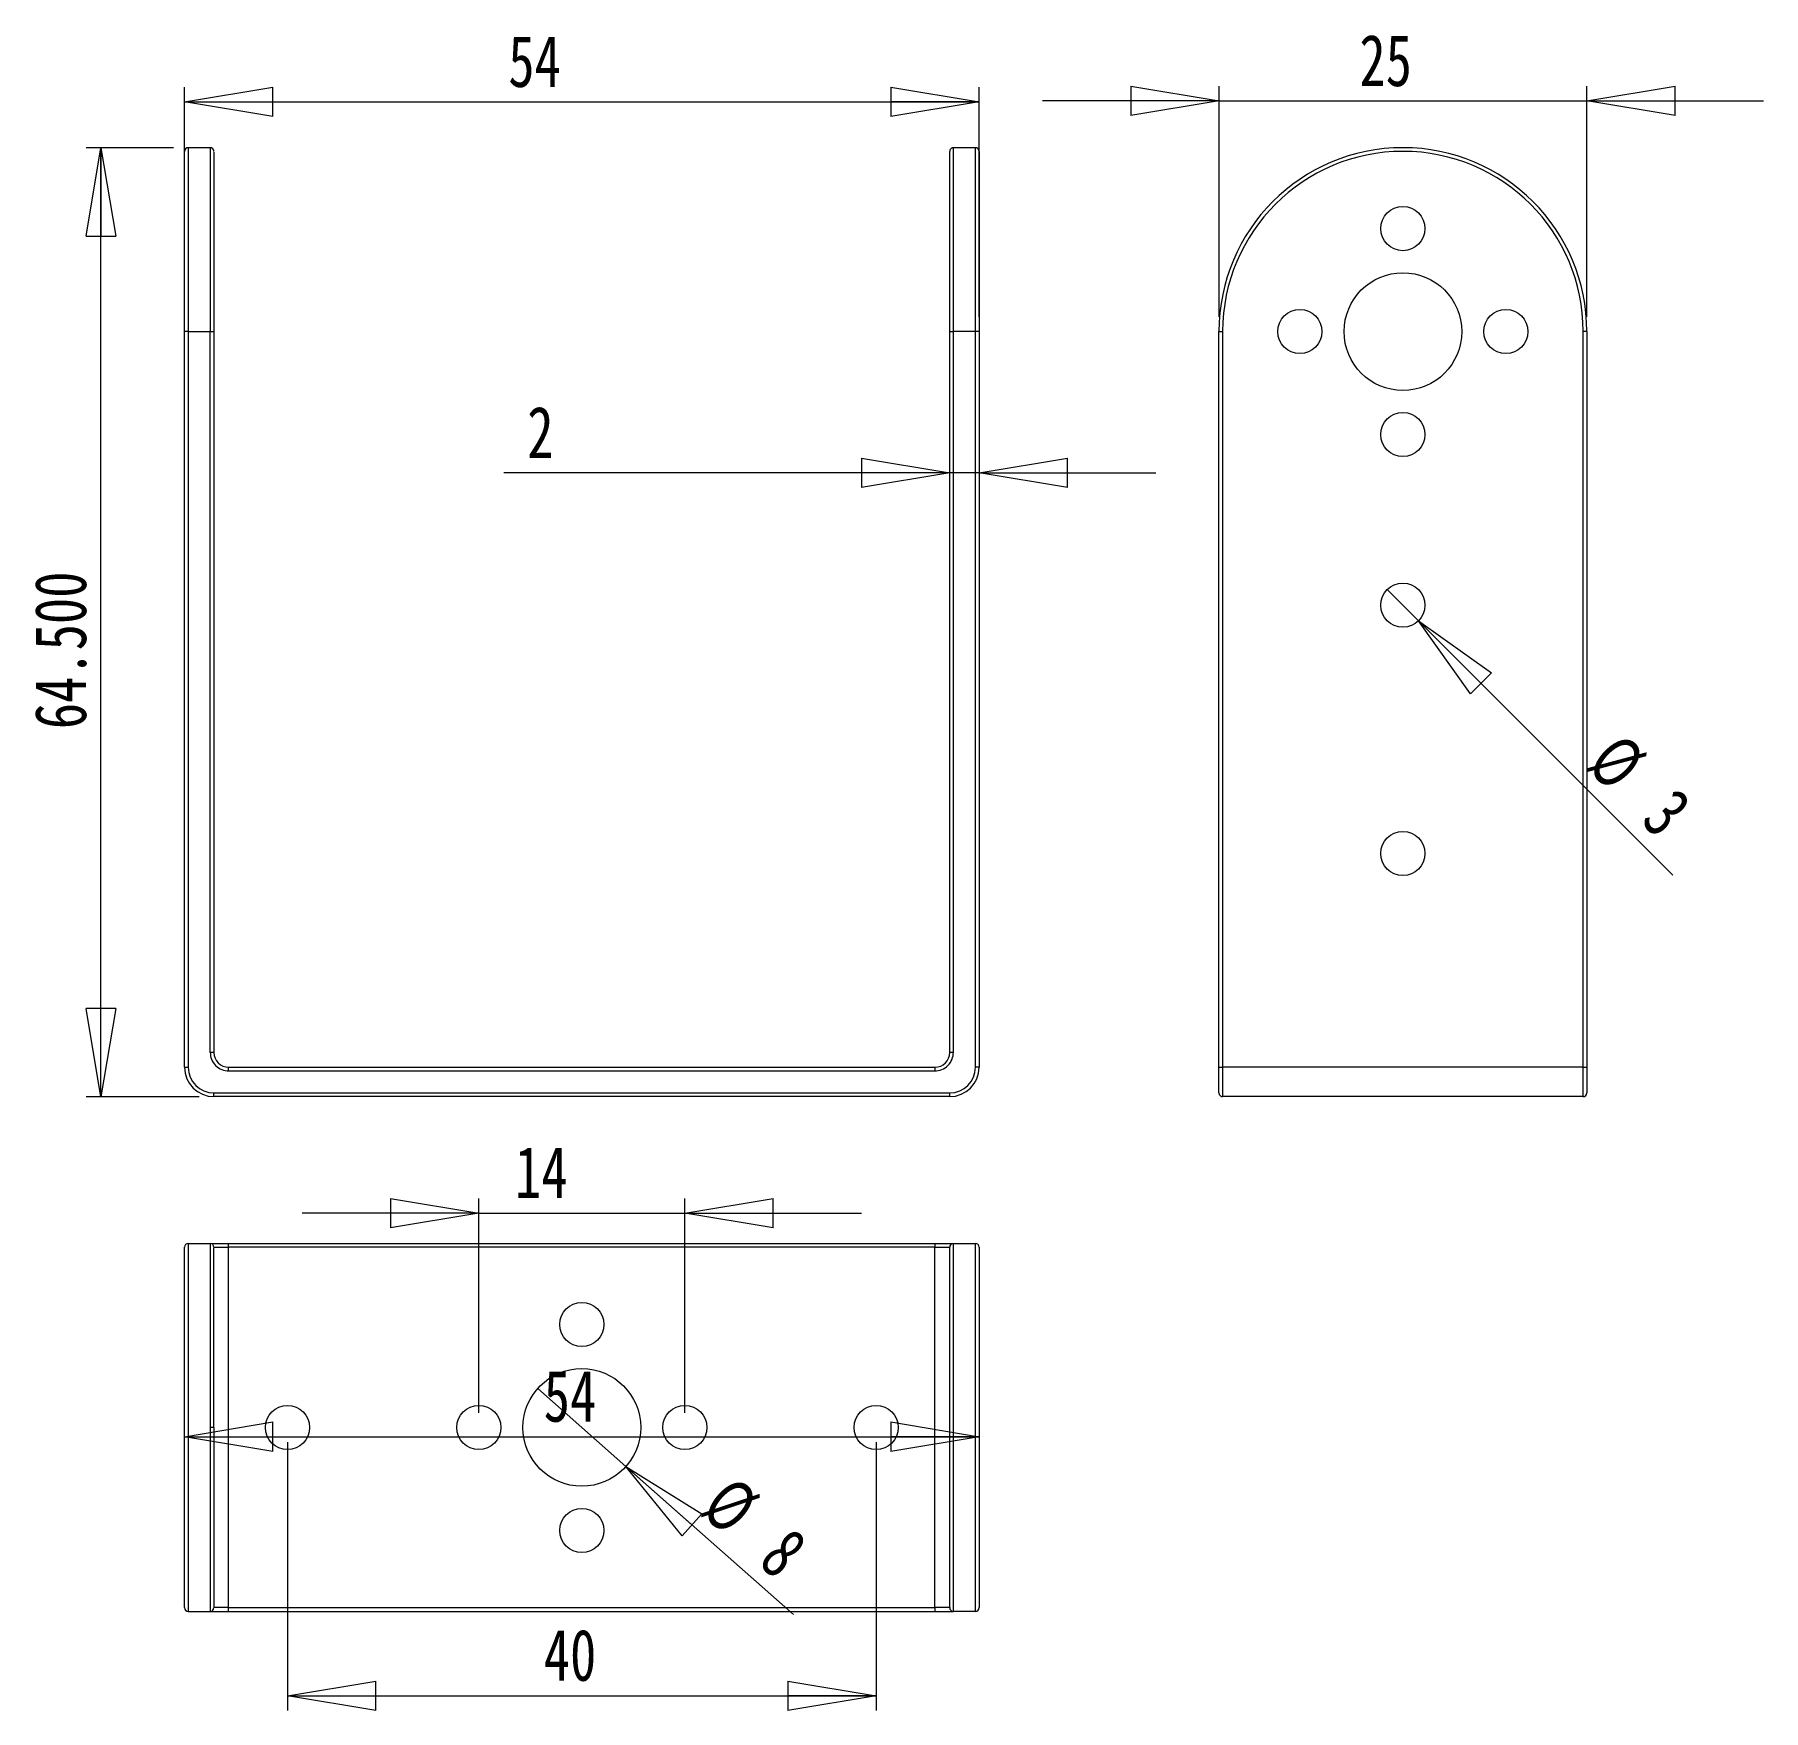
# Model space of a CAD drawing. Header units: millimetres. Extents: x 54 to 172, y 113 to 227.
import ezdxf

# ---------------------------------------------------------------- set-up
doc = ezdxf.new("R2010")
doc.units = ezdxf.units.MM
doc.styles.add('SLDTEXTSTYLE1', font='TXT', dxfattribs={"width": 0.75})
doc.dimstyles.new('SLDDIMSTYLE0', dxfattribs={"dimtxt": 3.5, "dimasz": 6, "dimexe": 0, "dimexo": 0.0625, "dimgap": 0.875, "dimtad": 1, "dimtoh": 1, "dimrnd": 1e-09, "dimzin": 4, "dimdsep": 46, "dimtxsty": 'SLDTEXTSTYLE1', "dimblk1": 'CLOSED', "dimblk2": 'CLOSED', "dimsah": 1, "dimcen": 0.09, "dimadec": 0, "dimazin": 0, "dimtfac": 1, "dimtofl": 0, "dimtmove": 0, "dimatfit": 3, "dimldrblk": 'CLOSED', "dimfxl": 1, "dimtolj": 1, "dimtzin": 12, "dimarcsym": 0})
doc.dimstyles.new('SLDDIMSTYLE1', dxfattribs={"dimtxt": 3.5, "dimasz": 6, "dimexe": 0, "dimexo": 0.0625, "dimgap": 0.875, "dimtad": 1, "dimtoh": 1, "dimrnd": 1e-09, "dimzin": 12, "dimdsep": 46, "dimtxsty": 'SLDTEXTSTYLE1', "dimblk1": 'CLOSED', "dimblk2": 'CLOSED', "dimsah": 1, "dimcen": 0.09, "dimadec": 0, "dimazin": 0, "dimtfac": 1, "dimtofl": 0, "dimtmove": 0, "dimatfit": 3, "dimldrblk": 'CLOSED', "dimfxl": 1, "dimtolj": 1, "dimtzin": 12, "dimarcsym": 0})
doc.dimstyles.new('SLDDIMSTYLE2', dxfattribs={"dimtxt": 3.5, "dimasz": 6, "dimexe": 0, "dimexo": 0.0625, "dimgap": 0.875, "dimtad": 1, "dimtoh": 1, "dimrnd": 1e-09, "dimzin": 12, "dimdsep": 46, "dimtxsty": 'SLDTEXTSTYLE1', "dimblk1": 'CLOSED', "dimblk2": 'CLOSED', "dimsah": 1, "dimcen": 0.09, "dimadec": 0, "dimazin": 0, "dimtfac": 1, "dimtofl": 0, "dimtmove": 0, "dimatfit": 3, "dimldrblk": 'CLOSED', "dimfxl": 1, "dimtolj": 1, "dimtzin": 12, "dimarcsym": 0})
doc.dimstyles.new('SLDDIMSTYLE3', dxfattribs={"dimtxt": 3.5, "dimasz": 6, "dimexe": 0, "dimexo": 0.0625, "dimgap": 0.875, "dimtad": 1, "dimtoh": 1, "dimrnd": 1e-09, "dimzin": 12, "dimdsep": 46, "dimtxsty": 'SLDTEXTSTYLE1', "dimblk1": 'CLOSED', "dimblk2": 'CLOSED', "dimsah": 1, "dimcen": 0.09, "dimadec": 0, "dimazin": 0, "dimtfac": 1, "dimtmove": 0, "dimatfit": 3, "dimldrblk": 'CLOSED', "dimfxl": 1, "dimtolj": 1, "dimtzin": 12, "dimarcsym": 0})

# ---------------------------------------------------------------- blocks, each defined once
blk = doc.blocks.new('_CLOSED')
at = {"color": 0, "linetype": 'ByBlock', "lineweight": -2}
for p, q in [((-1, 0.166667), (0, 0)), ((-1, 0.166667), (-1, -0.166667)), ((0, 0), (-1, -0.166667)), ((0, 0), (-1, 0))]:
    blk.add_line(p, q, dxfattribs=at)
blk = doc.blocks.new('*D4')
at = {"color": 7, "linetype": 'Continuous', "lineweight": 0}
for p, q in [((63.89, 219.12), (57.96, 219.12)), ((58.96, 154.62), (58.96, 219.12)), ((65.64, 154.62), (57.96, 154.62))]:
    blk.add_line(p, q, dxfattribs=at)
at = {"color": 7, "linetype": 'Continuous', "lineweight": 0, "xscale": 6, "yscale": 6}
for p, rotation in [((58.96, 219.12, -12.4), 90.0000000000004), ((58.96, 154.62, -12.4), 270.0000000000004)]:
    blk.add_blockref('_CLOSED', p, dxfattribs=dict(at, rotation=rotation))
at = {"color": 7, "linetype": 'Continuous', "lineweight": 0, "insert": (54.45, 179.6), "char_height": 3.5, "attachment_point": 1, "rotation": 90, "style": 'SLDTEXTSTYLE1'}
blk.add_mtext('64.500', dxfattribs=at)
blk = doc.blocks.new('*D5')
at = {"color": 7, "linetype": 'Continuous', "lineweight": 0}
for p, q in [((116.64, 197.02), (86.34, 197.02)), ((118.64, 197.02), (116.64, 197.02)), ((118.64, 197.02), (130.64, 197.02))]:
    blk.add_line(p, q, dxfattribs=at)
at = {"color": 7, "linetype": 'Continuous', "lineweight": 0, "xscale": 6, "yscale": 6}
blk.add_blockref('_CLOSED', (116.64, 197.02, -12.4), dxfattribs=at)
at = {"color": 7, "linetype": 'Continuous', "lineweight": 0, "xscale": 6, "yscale": 6, "rotation": 180.0000000000004}
blk.add_blockref('_CLOSED', (118.64, 197.02, -12.4), dxfattribs=at)
at = {"color": 7, "linetype": 'Continuous', "lineweight": 0, "insert": (87.93, 201.53), "char_height": 3.5, "attachment_point": 1, "style": 'SLDTEXTSTYLE1'}
blk.add_mtext('2', dxfattribs=at)
blk = doc.blocks.new('*D6')
at = {"color": 7, "linetype": 'Continuous', "lineweight": 0}
for p, q in [((64.64, 207.62), (64.64, 223.24)), ((118.64, 207.62), (118.64, 223.24)), ((64.64, 222.24), (118.64, 222.24))]:
    blk.add_line(p, q, dxfattribs=at)
at = {"color": 7, "linetype": 'Continuous', "lineweight": 0, "xscale": 6, "yscale": 6, "rotation": 180.0000000000004}
blk.add_blockref('_CLOSED', (64.64, 222.24, -12.4), dxfattribs=at)
at = {"color": 7, "linetype": 'Continuous', "lineweight": 0, "xscale": 6, "yscale": 6}
blk.add_blockref('_CLOSED', (118.64, 222.24, -12.4), dxfattribs=at)
at = {"color": 7, "linetype": 'Continuous', "lineweight": 0, "insert": (86.64, 226.75), "char_height": 3.5, "attachment_point": 1, "style": 'SLDTEXTSTYLE1'}
blk.add_mtext('54', dxfattribs=at)
blk = doc.blocks.new('*D7')
at = {"color": 7, "linetype": 'Continuous', "lineweight": 0}
for p, q in [((134.94, 207.62), (134.94, 223.3)), ((159.94, 207.62), (159.94, 223.3)), ((134.94, 222.3), (122.94, 222.3)), ((134.94, 222.3), (159.94, 222.3)), ((159.94, 222.3), (171.94, 222.3))]:
    blk.add_line(p, q, dxfattribs=at)
at = {"color": 7, "linetype": 'Continuous', "lineweight": 0, "xscale": 6, "yscale": 6}
blk.add_blockref('_CLOSED', (134.94, 222.3, 0.1), dxfattribs=at)
at = {"color": 7, "linetype": 'Continuous', "lineweight": 0, "xscale": 6, "yscale": 6, "rotation": 180.0000000000004}
blk.add_blockref('_CLOSED', (159.94, 222.3, 0.1), dxfattribs=at)
at = {"color": 7, "linetype": 'Continuous', "lineweight": 0, "insert": (144.48, 226.81), "char_height": 3.5, "attachment_point": 1, "style": 'SLDTEXTSTYLE1'}
blk.add_mtext('25', dxfattribs=at)
blk = doc.blocks.new('*D8')
at = {"color": 7, "linetype": 'Continuous', "lineweight": 0}
for q in [(146.38, 189.08), (165.78, 169.68)]:
    blk.add_line((148.5, 186.96), q, dxfattribs=at)
at = {"color": 7, "linetype": 'Continuous', "lineweight": 0, "xscale": 6, "yscale": 6, "rotation": 135.0000000000004}
blk.add_blockref('_CLOSED', (148.5, 186.96, 0.1), dxfattribs=at)
at = {"color": 7, "linetype": 'Continuous', "lineweight": 0, "char_height": 3.5, "attachment_point": 1, "rotation": 315, "style": 'SLDTEXTSTYLE1'}
for s, insert in [('%%c', (162.27, 179.54)), ('3', (166, 175.8))]:
    blk.add_mtext(s, dxfattribs=dict(at, insert=insert))
blk = doc.blocks.new('*D9')
at = {"color": 7, "linetype": 'Continuous', "lineweight": 0}
blk.add_line((64.64, 131.51), (118.64, 131.51), dxfattribs=at)
at = {"color": 7, "linetype": 'Continuous', "lineweight": 0, "xscale": 6, "yscale": 6, "rotation": 180.0000000000004}
blk.add_blockref('_CLOSED', (64.64, 131.51, -32.15), dxfattribs=at)
at = {"color": 7, "linetype": 'Continuous', "lineweight": 0, "xscale": 6, "yscale": 6}
blk.add_blockref('_CLOSED', (118.64, 131.51, -32.15), dxfattribs=at)
at = {"color": 7, "linetype": 'Continuous', "lineweight": 0, "insert": (89.05, 136.03), "char_height": 3.5, "attachment_point": 1, "style": 'SLDTEXTSTYLE1'}
blk.add_mtext('54', dxfattribs=at)
blk = doc.blocks.new('*D10')
at = {"color": 7, "linetype": 'Continuous', "lineweight": 0}
for p, q in [((84.64, 133.14), (84.64, 147.71)), ((98.64, 133.14), (98.64, 147.71)), ((84.64, 146.71), (72.64, 146.71)), ((84.64, 146.71), (98.64, 146.71)), ((98.64, 146.71), (110.64, 146.71))]:
    blk.add_line(p, q, dxfattribs=at)
at = {"color": 7, "linetype": 'Continuous', "lineweight": 0, "xscale": 6, "yscale": 6}
blk.add_blockref('_CLOSED', (84.64, 146.71, -32.15), dxfattribs=at)
at = {"color": 7, "linetype": 'Continuous', "lineweight": 0, "xscale": 6, "yscale": 6, "rotation": 180.0000000000004}
blk.add_blockref('_CLOSED', (98.64, 146.71, -32.15), dxfattribs=at)
at = {"color": 7, "linetype": 'Continuous', "lineweight": 0, "insert": (87.1, 151.23), "char_height": 3.5, "attachment_point": 1, "style": 'SLDTEXTSTYLE1'}
blk.add_mtext('14', dxfattribs=at)
blk = doc.blocks.new('*D11')
at = {"color": 7, "linetype": 'Continuous', "lineweight": 0}
for p, q in [((71.64, 131.14), (71.64, 112.9)), ((111.64, 131.14), (111.64, 112.9)), ((71.64, 113.9), (111.64, 113.9))]:
    blk.add_line(p, q, dxfattribs=at)
at = {"color": 7, "linetype": 'Continuous', "lineweight": 0, "xscale": 6, "yscale": 6, "rotation": 180.0000000000004}
blk.add_blockref('_CLOSED', (71.64, 113.9, -32.15), dxfattribs=at)
at = {"color": 7, "linetype": 'Continuous', "lineweight": 0, "xscale": 6, "yscale": 6}
blk.add_blockref('_CLOSED', (111.64, 113.9, -32.15), dxfattribs=at)
at = {"color": 7, "linetype": 'Continuous', "lineweight": 0, "insert": (89.05, 118.42), "char_height": 3.5, "attachment_point": 1, "style": 'SLDTEXTSTYLE1'}
blk.add_mtext('40', dxfattribs=at)
blk = doc.blocks.new('*D12')
at = {"color": 7, "linetype": 'Continuous', "lineweight": 0}
for q in [(88.64, 134.79), (106.02, 119.42)]:
    blk.add_line((94.63, 129.49), q, dxfattribs=at)
at = {"color": 7, "linetype": 'Continuous', "lineweight": 0, "xscale": 6, "yscale": 6, "rotation": 138.5155454013175}
blk.add_blockref('_CLOSED', (94.63, 129.49, -32.15), dxfattribs=at)
at = {"color": 7, "linetype": 'Continuous', "lineweight": 0, "char_height": 3.5, "attachment_point": 1, "rotation": 318.5155, "style": 'SLDTEXTSTYLE1'}
for s, insert in [('%%c', (101.9, 129.02)), ('8', (105.85, 125.52))]:
    blk.add_mtext(s, dxfattribs=dict(at, insert=insert))

msp = doc.modelspace()

# ---------------------------------------------------------------- linework, layer by layer
at = {"color": 7, "linetype": 'Continuous', "lineweight": 15}
for p, q in [((64.638, 206.623), (64.638, 218.873)), ((66.388, 219.123), (64.888, 219.123)), ((66.388, 219.123), (66.388, 206.623)), ((118.388, 219.123), (116.888, 219.123)), ((118.638, 218.873), (118.638, 206.623)), ((64.638, 156.623), (64.638, 206.623)), ((64.888, 206.623), (64.638, 206.623)), ((64.888, 206.623), (64.888, 156.623)), ((64.888, 206.623), (66.388, 206.623)), ((66.388, 206.623), (66.638, 206.623)), ((66.388, 157.623), (66.388, 206.623)), ((66.638, 206.623), (66.638, 157.623)), ((116.638, 206.623), (116.888, 206.623)), ((116.638, 157.623), (116.638, 206.623)), ((116.888, 157.623), (116.888, 206.623)), ((118.388, 206.623), (116.888, 206.623)), ((118.388, 156.623), (118.388, 206.623)), ((118.638, 206.623), (118.388, 206.623)), ((118.638, 206.623), (118.638, 156.623)), ((134.938, 156.623), (134.938, 206.623)), ((134.938, 206.623), (135.188, 206.623)), ((135.188, 206.623), (135.188, 156.623)), ((159.688, 156.623), (159.688, 206.623)), ((159.938, 206.623), (159.688, 206.623)), ((159.938, 206.623), (159.938, 156.623)), ((66.638, 157.623), (66.388, 157.623)), ((116.888, 157.623), (116.638, 157.623)), ((64.638, 156.623), (64.888, 156.623)), ((67.638, 156.373), (67.638, 156.623)), ((67.638, 156.623), (115.638, 156.623)), ((67.638, 156.373), (115.638, 156.373)), ((115.638, 156.623), (115.638, 156.373)), ((118.638, 156.623), (118.388, 156.623)), ((134.938, 156.623), (135.188, 156.623)), ((134.938, 154.873), (134.938, 156.623)), ((135.188, 156.623), (135.188, 154.623)), ((159.688, 156.623), (135.188, 156.623)), ((159.688, 154.623), (159.688, 156.623)), ((159.688, 156.623), (159.938, 156.623)), ((159.938, 156.623), (159.938, 154.873)), ((66.638, 154.873), (116.638, 154.873)), ((66.638, 154.623), (66.638, 154.873)), ((116.638, 154.623), (66.638, 154.623)), ((116.638, 154.623), (116.638, 154.873)), ((159.688, 154.623), (135.188, 154.623)), ((64.888, 144.639), (64.888, 119.639)), ((64.888, 144.639), (66.388, 144.639)), ((66.388, 144.639), (66.388, 132.139)), ((67.638, 144.389), (67.638, 144.639)), ((67.638, 144.639), (115.638, 144.639)), ((115.638, 144.639), (115.638, 144.389)), ((116.888, 119.639), (116.888, 144.639)), ((116.888, 144.639), (118.388, 144.639)), ((118.388, 119.639), (118.388, 144.639)), ((64.638, 119.889), (64.638, 144.389)), ((66.638, 144.389), (67.638, 144.389)), ((67.638, 119.889), (67.638, 144.389)), ((115.638, 144.389), (67.638, 144.389)), ((115.638, 144.389), (116.638, 144.389)), ((115.638, 119.889), (115.638, 144.389)), ((118.638, 144.389), (118.638, 119.889)), ((66.388, 132.139), (66.388, 119.639)), ((67.638, 119.889), (66.638, 119.889)), ((67.638, 119.639), (67.638, 119.889)), ((67.638, 119.889), (115.638, 119.889)), ((116.638, 119.889), (115.638, 119.889)), ((115.638, 119.889), (115.638, 119.639)), ((64.888, 119.639), (66.388, 119.639)), ((67.638, 119.639), (115.638, 119.639)), ((118.388, 119.639), (116.888, 119.639))]:
    msp.add_line(p, q, dxfattribs=at)
at = {"color": 8, "linetype": 'Continuous', "lineweight": 15}
for p, q in [((64.888, 219.123), (64.888, 206.623)), ((116.888, 206.623), (116.888, 219.123)), ((118.388, 206.623), (118.388, 219.123))]:
    msp.add_line(p, q, dxfattribs=at)
at = {"color": 7, "linetype": 'Continuous', "lineweight": 15}
for centre, radius in [((147.438, 213.623), 1.5), ((147.438, 206.623), 4), ((140.438, 206.623), 1.5), ((154.438, 206.623), 1.5), ((147.438, 199.623), 1.5), ((147.438, 188.023), 1.5), ((147.438, 171.153), 1.5), ((91.638, 139.139), 1.5), ((91.638, 132.139), 4), ((71.638, 132.139), 1.5), ((84.638, 132.139), 1.5), ((98.638, 132.139), 1.5), ((111.638, 132.139), 1.5), ((91.638, 125.139), 1.5)]:
    msp.add_circle(centre, radius, dxfattribs=at)
for centre, radius, start, end in [((64.888, 218.873), 0.25, 90, 180), ((118.388, 218.873), 0.25, 0, 90), ((147.438, 206.623), 12.5, 0, 180), ((147.438, 206.623), 12.25, 0, 180), ((67.638, 157.623), 1, 180, 270), ((115.638, 157.623), 1, 270, 0), ((66.638, 156.623), 2, 180, 270), ((66.638, 156.623), 1.75, 180, 270), ((116.638, 156.623), 1.75, 270, 360), ((116.638, 156.623), 2, 270, 360), ((135.188, 154.873), 0.25, 180, 270), ((159.688, 154.873), 0.25, 270, 0), ((64.888, 144.389), 0.25, 90, 180), ((66.388, 144.389), 0.25, 0, 90), ((116.888, 144.389), 0.25, 90, 180), ((118.388, 144.389), 0.25, 0, 90), ((64.888, 119.889), 0.25, 180, 270), ((66.388, 119.889), 0.25, 270, 360), ((116.888, 119.889), 0.25, 180, 270), ((118.388, 119.889), 0.25, 270, 0)]:
    msp.add_arc(centre, radius, start, end, dxfattribs=at)
for points, knots in [([(66.638, 218.873), (66.638, 218.932), (66.614, 219.001), (66.516, 219.098), (66.447, 219.123), (66.388, 219.123)], [0, 0, 0, 0, 0.5, 0.5, 1, 1, 1, 1]), ([(66.638, 218.826), (66.638, 218.825), (66.638, 218.808), (66.638, 218.675), (66.638, 218.417), (66.638, 218.025), (66.638, 217.519), (66.638, 216.889), (66.638, 216.148), (66.638, 215.3), (66.638, 214.361), (66.638, 213.456), (66.638, 212.626), (66.638, 211.893), (66.638, 211.025), (66.638, 210.013), (66.638, 208.877), (66.638, 207.744), (66.638, 206.997), (66.638, 206.623)], [0, 0, 0, 0, 0.0055022, 0.0670041, 0.1321919, 0.1974081, 0.2653129, 0.3332473, 0.402597, 0.4719769, 0.5413266, 0.6107065, 0.6560182, 0.7012399, 0.7465778, 0.8117656, 0.8769818, 0.9384699, 1, 1, 1, 1]), ([(116.89, 219.123), (116.859, 219.12), (116.81, 219.115), (116.751, 219.084), (116.711, 219.052), (116.678, 219.012), (116.647, 218.953), (116.641, 218.904), (116.638, 218.873)], [0, 0, 0, 0, 0.23900964, 0.36785836, 0.49953928, 0.63128767, 0.76033043, 1, 1, 1, 1]), ([(116.638, 206.623), (116.638, 206.732), (116.638, 206.949), (116.638, 207.275), (116.638, 207.6), (116.638, 207.925), (116.638, 208.446), (116.638, 209.16), (116.638, 210.094), (116.638, 211.043), (116.638, 212.389), (116.638, 214.086), (116.638, 215.626), (116.638, 216.724), (116.638, 217.463), (116.638, 217.968), (116.638, 218.297), (116.638, 218.504), (116.638, 218.667), (116.638, 218.772), (116.638, 218.834), (116.638, 218.867), (116.638, 218.871), (116.638, 218.873)], [0, 0, 0, 0, 0.01697785, 0.03393563, 0.05088535, 0.06783904, 0.08480871, 0.13277057, 0.18075905, 0.23481434, 0.28889611, 0.4096877, 0.54306143, 0.61422572, 0.68795994, 0.76388748, 0.80272159, 0.84158362, 0.88101809, 0.92048093, 0.94698225, 0.97347328, 1, 1, 1, 1]), ([(66.388, 157.623), (66.388, 157.475), (66.415, 157.317), (66.537, 157.009), (66.632, 156.861), (66.876, 156.617), (67.024, 156.521), (67.332, 156.4), (67.491, 156.373), (67.638, 156.373)], [0, 0, 0, 0, 0.25, 0.25, 0.5, 0.5, 0.75, 0.75, 1, 1, 1, 1]), ([(115.638, 156.373), (115.785, 156.373), (115.944, 156.4), (116.252, 156.521), (116.4, 156.617), (116.644, 156.861), (116.739, 157.009), (116.861, 157.317), (116.888, 157.475), (116.888, 157.623)], [0, 0, 0, 0, 0.25, 0.25, 0.5, 0.5, 0.75, 0.75, 1, 1, 1, 1]), ([(66.469, 144.639), (66.471, 144.639), (66.488, 144.639), (66.591, 144.639), (66.746, 144.639), (66.948, 144.639), (67.239, 144.639), (67.481, 144.639), (67.638, 144.639)], [0, 0, 0, 0, 0.023139, 0.1887064, 0.3577873, 0.5268682, 0.6924355, 1, 1, 1, 1]), ([(115.638, 144.639), (115.678, 144.639), (115.756, 144.639), (115.873, 144.639), (115.987, 144.639), (116.101, 144.639), (116.214, 144.639), (116.361, 144.639), (116.528, 144.639), (116.664, 144.639), (116.75, 144.639), (116.817, 144.639), (116.876, 144.639), (116.884, 144.639), (116.888, 144.639)], [0, 0, 0, 0, 0.0603511, 0.1201341, 0.1798847, 0.2401397, 0.3043596, 0.3688536, 0.5001305, 0.6314073, 0.6956272, 0.7601213, 0.87986, 1, 1, 1, 1]), ([(66.638, 132.139), (66.638, 132.513), (66.638, 133.26), (66.638, 134.393), (66.638, 135.529), (66.638, 136.671), (66.638, 137.784), (66.638, 138.861), (66.638, 139.877), (66.638, 140.816), (66.638, 141.664), (66.638, 142.405), (66.638, 143.035), (66.638, 143.541), (66.638, 143.933), (66.638, 144.191), (66.638, 144.324), (66.638, 144.341), (66.638, 144.342)], [0, 0, 0, 0, 0.0615321, 0.1230221, 0.1882404, 0.2534303, 0.3213669, 0.3892739, 0.458656, 0.528008, 0.5973901, 0.666742, 0.7346785, 0.8025856, 0.8678038, 0.9329938, 0.9944976, 1, 1, 1, 1]), ([(116.638, 119.889), (116.638, 119.89), (116.638, 119.891), (116.638, 119.905), (116.638, 119.926), (116.638, 119.957), (116.638, 120.02), (116.638, 120.143), (116.638, 120.377), (116.638, 120.698), (116.638, 121.285), (116.638, 122.322), (116.638, 123.752), (116.638, 125.162), (116.638, 126.373), (116.638, 127.701), (116.638, 129.123), (116.638, 130.614), (116.638, 132.139), (116.638, 133.664), (116.638, 135.154), (116.638, 136.577), (116.638, 137.904), (116.638, 139.116), (116.638, 140.525), (116.638, 141.956), (116.638, 142.992), (116.638, 143.579), (116.638, 143.9), (116.638, 144.135), (116.638, 144.271), (116.638, 144.344), (116.638, 144.382), (116.638, 144.387), (116.638, 144.389)], [0, 0, 0, 0, 0.00848996, 0.01696989, 0.02544578, 0.03392367, 0.04240954, 0.0663934, 0.09039057, 0.11742153, 0.14446572, 0.2048689, 0.27156392, 0.30715041, 0.34402203, 0.38199044, 0.42082516, 0.46025969, 0.50000109, 0.5397425, 0.57917703, 0.61801175, 0.65598016, 0.69285178, 0.72843827, 0.79513329, 0.85553647, 0.88256743, 0.90961161, 0.93359547, 0.95759265, 0.97172434, 0.98585083, 1, 1, 1, 1]), ([(66.638, 132.139), (66.638, 132.139), (66.614, 132.139), (66.516, 132.139), (66.447, 132.139), (66.388, 132.139)], [0, 0, 0, 0, 0.5, 0.5, 1, 1, 1, 1]), ([(66.638, 132.139), (66.638, 131.765), (66.638, 131.018), (66.638, 129.885), (66.638, 128.749), (66.638, 127.607), (66.638, 126.494), (66.638, 125.417), (66.638, 124.401), (66.638, 123.462), (66.638, 122.614), (66.638, 121.954), (66.638, 121.45), (66.638, 121.07), (66.638, 120.693), (66.638, 120.345), (66.638, 120.087), (66.638, 119.954), (66.638, 119.937), (66.638, 119.935)], [0, 0, 0, 0, 0.0615162, 0.1230181, 0.1882059, 0.2534221, 0.3213269, 0.3892613, 0.458611, 0.5279908, 0.5973406, 0.6667204, 0.7120322, 0.7572538, 0.8025918, 0.8677796, 0.9329958, 0.9944839, 1, 1, 1, 1]), ([(66.388, 119.639), (66.388, 119.639), (66.415, 119.639), (66.537, 119.639), (66.632, 119.639), (66.876, 119.639), (67.024, 119.639), (67.332, 119.639), (67.491, 119.639), (67.638, 119.639)], [0, 0, 0, 0, 0.25, 0.25, 0.5, 0.5, 0.75, 0.75, 1, 1, 1, 1]), ([(115.638, 119.639), (115.785, 119.639), (115.944, 119.639), (116.252, 119.639), (116.4, 119.639), (116.644, 119.639), (116.739, 119.639), (116.861, 119.639), (116.888, 119.639), (116.888, 119.639)], [0, 0, 0, 0, 0.25, 0.25, 0.5, 0.5, 0.75, 0.75, 1, 1, 1, 1])]:
    msp.add_open_spline(points, degree=3, knots=knots, dxfattribs=at)

# ---------------------------------------------------------------- dimensions: what is measured, and where the dimension line sits
at = {"color": 7, "linetype": 'Continuous', "lineweight": 0}
for base, p1, p2, dimstyle, picture, middle in [((159.938, 222.3), (134.938, 206.623), (159.938, 206.623), 'SLDDIMSTYLE1', '*D7', (147.069, 222.3)), ((118.638, 222.241), (64.638, 206.623), (118.638, 206.623), 'SLDDIMSTYLE2', '*D6', (89.224, 222.241)), ((116.638, 197.018), (118.638, 206.623), (116.638, 206.623), 'SLDDIMSTYLE1', '*D5', (89.224, 197.018)), ((98.638, 146.713), (84.638, 132.139), (98.638, 132.139), 'SLDDIMSTYLE1', '*D10', (89.683, 146.713)), ((118.638, 131.514), (64.638, 119.889), (118.638, 119.889), 'SLDDIMSTYLE2', '*D9', (91.639, 131.514)), ((111.638, 113.904), (71.638, 132.139), (111.638, 132.139), 'SLDDIMSTYLE2', '*D11', (91.639, 113.904))]:
    dim = msp.add_linear_dim(base=base, p1=p1, p2=p2, dimstyle=dimstyle, dxfattribs=at)
    dim.commit()
    dim.dimension.update_dxf_attribs({"geometry": picture, "text_midpoint": middle, "dimtype": 160})
dim = msp.add_linear_dim(base=(58.96, 219.123), p1=(66.638, 154.623), p2=(64.888, 219.123), angle=90, dimstyle='SLDDIMSTYLE0', dxfattribs=at)
dim.commit()
dim.dimension.update_dxf_attribs({"geometry": '*D4', "text_midpoint": (58.96, 186.714), "dimtype": 160})
for p1, p2, picture, middle in [((146.377, 189.083), (148.499, 186.962), '*D8', (162.008, 173.453)), ((88.642, 134.789), (94.635, 129.489), '*D12', (102.091, 122.896))]:
    dim = msp.add_diameter_dim_2p(p1=p1, p2=p2, dimstyle='SLDDIMSTYLE3', dxfattribs=at)
    dim.commit()
    dim.dimension.update_dxf_attribs({"geometry": picture, "text_midpoint": middle, "dimtype": 163})

doc.saveas('drawing.dxf')
